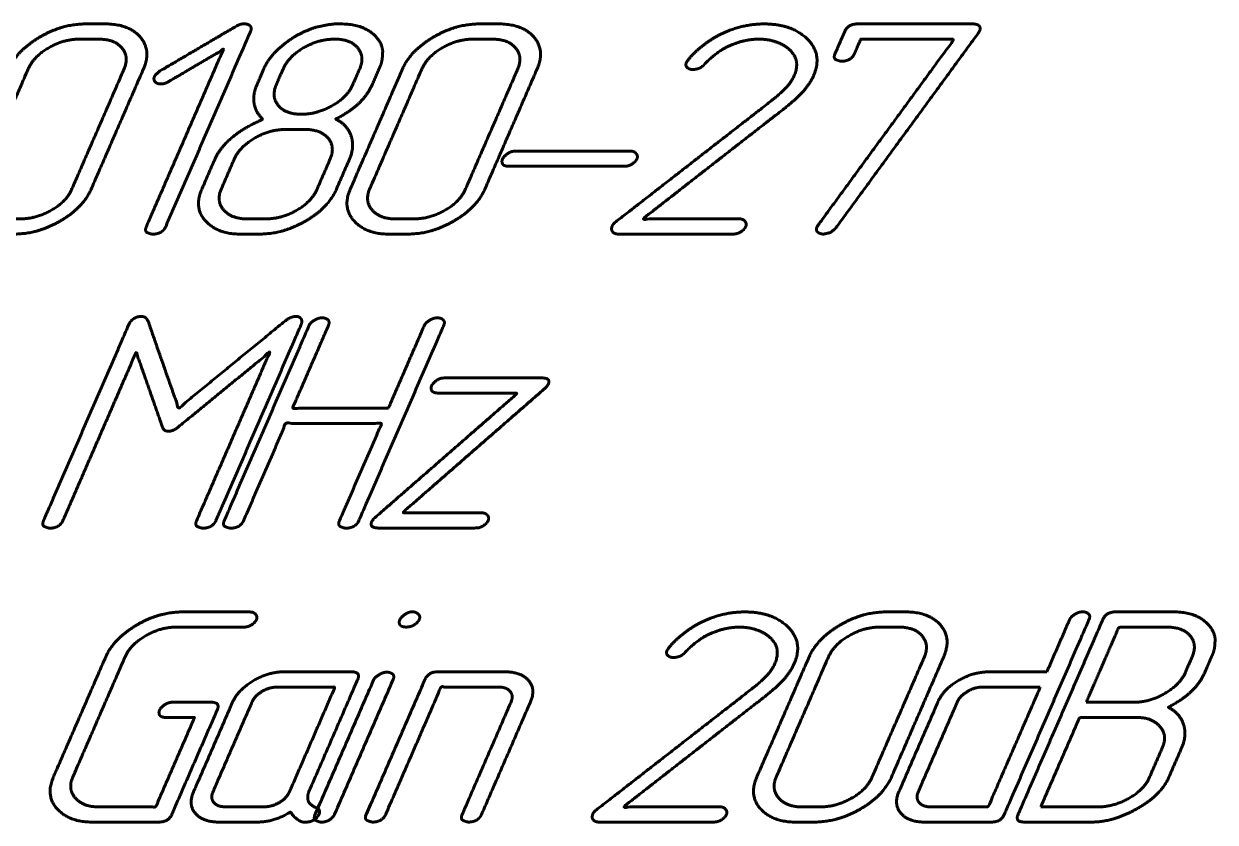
# Model space of a CAD drawing. Header units: millimetres. Extents: x 0 to 41.3, y 0 to 31.8.
# Drawn here: x 18.86 to 25.7, y 16.42 to 21 of the extents above; entities that cross this region are included whole.
import ezdxf

# ---------------------------------------------------------------- set-up
doc = ezdxf.new("R2010")
doc.units = ezdxf.units.MM
doc.linetypes.add('K5LT_BASIC', pattern=[0])

msp = doc.modelspace()

# ---------------------------------------------------------------- linework, layer by layer
at = {"color": 150, "linetype": 'K5LT_BASIC', "lineweight": 60, "true_color": 0x0080ff}
for points, knots in [([(19.2492, 20.0537), (19.2031, 19.9477), (19.073, 19.8714), (18.9429, 19.7951), (18.8051, 19.7951), (18.75, 19.7951), (18.6949, 19.7951), (18.5681, 19.7951), (18.4988, 19.8701), (18.4294, 19.9451), (18.4766, 20.0537), (18.6264, 20.3984), (18.7763, 20.7431), (18.8212, 20.8465), (18.9508, 20.9241), (19.0804, 21.0016), (19.2193, 21.0016), (19.2744, 21.0016), (19.3295, 21.0016), (19.4651, 21.0016), (19.5304, 20.9262), (19.5957, 20.8508), (19.5489, 20.7431), (19.399, 20.3984), (19.2492, 20.0537)], [0, 0, 0, 0.851516, 0.851516, 1.782446, 1.782446, 2.146649, 2.146649, 2.861052, 2.861052, 3.512169, 3.512169, 5.996207, 5.996207, 6.84029, 6.84029, 7.774675, 7.774675, 8.138877, 8.138877, 8.87049, 8.87049, 9.515961, 9.515961, 12, 12, 12]), ([(19.6765, 19.8376), (19.6675, 19.8169), (19.6467, 19.8049), (19.6266, 19.7945), (19.6022, 19.7945), (19.5922, 19.7945), (19.5678, 19.8048), (19.5557, 19.8152), (19.5654, 19.8376), (19.7865, 20.3463), (20.0076, 20.855), (19.85, 20.7624), (19.6923, 20.6698), (19.6702, 20.6569), (19.6494, 20.6569), (19.6263, 20.6569), (19.6155, 20.6698), (19.6047, 20.6828), (19.6126, 20.701), (19.6156, 20.708), (19.6419, 20.7304), (19.8629, 20.8603), (20.0839, 20.9902), (20.1046, 21.0023), (20.1266, 21.0023), (20.1486, 21.0023), (20.1606, 20.9906), (20.1726, 20.979), (20.1644, 20.96), (19.9204, 20.3988), (19.6765, 19.8376)], [0, 0, 0, 0.185337, 0.185337, 0.375092, 0.375092, 0.523527, 0.523527, 0.669178, 0.669178, 5.232309, 5.232309, 6.736706, 6.736706, 6.92309, 6.92309, 7.077308, 7.077308, 7.213631, 7.213631, 7.385171, 7.385171, 9.494057, 9.494057, 9.678558, 9.678558, 9.830245, 9.830245, 9.966382, 9.966382, 15, 15, 15]), ([(20.6568, 20.0537), (20.61, 19.946), (20.4806, 19.8705), (20.3513, 19.7951), (20.2133, 19.7951), (20.1581, 19.7951), (20.1029, 19.7951), (19.976, 19.7951), (19.9064, 19.8699), (19.8368, 19.9447), (19.8839, 20.0529), (19.9212, 20.1389), (19.9586, 20.2248), (19.9873, 20.2909), (20.0597, 20.3511), (20.1321, 20.4112), (20.2352, 20.4534), (20.1951, 20.4898), (20.1848, 20.5418), (20.1746, 20.5939), (20.2014, 20.6555), (20.2206, 20.6997), (20.2398, 20.744), (20.2832, 20.8438), (20.4149, 20.927), (20.4798, 20.9652), (20.5452, 20.9843), (20.5771, 20.9908), (20.6091, 20.9973), (20.6276, 20.9995), (20.6461, 21.0016), (20.6631, 21.0016), (20.6801, 21.0016), (20.8171, 21.0016), (20.8849, 20.9266), (20.9181, 20.8905), (20.9224, 20.8439), (20.9209, 20.8211), (20.9193, 20.7982), (20.9161, 20.7845), (20.9129, 20.7707), (20.9071, 20.7573), (20.9013, 20.744), (20.8822, 20.7), (20.8631, 20.6561), (20.8357, 20.5932), (20.7838, 20.5445), (20.7318, 20.4958), (20.6514, 20.4553), (20.7151, 20.4268), (20.7391, 20.3626), (20.7632, 20.2984), (20.7317, 20.226), (20.6942, 20.1399), (20.6568, 20.0537)], [0, 0, 0, 1.863497, 1.863497, 3.889611, 3.889611, 4.685819, 4.685819, 6.247215, 6.247215, 7.665441, 7.665441, 9.017015, 9.017015, 10.19434, 10.19434, 11.664571, 11.664571, 12.41158, 12.41158, 13.252465, 13.252465, 13.948555, 13.948555, 15.801986, 15.801986, 16.830429, 16.830429, 17.300634, 17.300634, 17.569358, 17.569358, 17.814781, 17.814781, 19.435252, 19.435252, 20.102425, 20.102425, 20.43272, 20.43272, 20.636923, 20.636923, 20.846999, 20.846999, 21.538274, 21.538274, 22.532208, 22.532208, 23.686676, 23.686676, 24.632272, 24.632272, 25.644431, 25.644431, 27, 27, 27]), ([(21.5087, 20.0537), (21.4627, 19.9477), (21.3325, 19.8714), (21.2024, 19.7951), (21.0646, 19.7951), (21.0095, 19.7951), (20.9544, 19.7951), (20.8277, 19.7951), (20.7583, 19.8701), (20.689, 19.9451), (20.7361, 20.0537), (20.886, 20.3984), (21.0358, 20.7431), (21.0808, 20.8465), (21.2104, 20.9241), (21.34, 21.0016), (21.4788, 21.0016), (21.5339, 21.0016), (21.5891, 21.0016), (21.7246, 21.0016), (21.7899, 20.9262), (21.8553, 20.8508), (21.8084, 20.7431), (21.6586, 20.3984), (21.5087, 20.0537)], [0, 0, 0, 0.851516, 0.851516, 1.782446, 1.782446, 2.146649, 2.146649, 2.861052, 2.861052, 3.512169, 3.512169, 5.996207, 5.996207, 6.84029, 6.84029, 7.774675, 7.774675, 8.138877, 8.138877, 8.87049, 8.87049, 9.515961, 9.515961, 12, 12, 12]), ([(22.9324, 19.7951), (22.6029, 19.7951), (22.2734, 19.7951), (22.2535, 19.7951), (22.2408, 19.8089), (22.2317, 19.8236), (22.2396, 19.8417), (22.2449, 19.8537), (22.2564, 19.8624), (22.7161, 20.2203), (23.1759, 20.5783), (23.1948, 20.5951), (23.2137, 20.6119), (23.2286, 20.627), (23.2434, 20.6421), (23.2702, 20.6731), (23.2845, 20.7058), (23.3223, 20.7928), (23.2576, 20.8531), (23.2297, 20.8807), (23.1827, 20.8975), (23.1357, 20.9143), (23.0803, 20.9143), (23.0039, 20.9143), (22.9235, 20.8812), (22.8432, 20.8481), (22.7674, 20.768), (22.7548, 20.7542), (22.7395, 20.7473), (22.7252, 20.7421), (22.7052, 20.7396), (22.6819, 20.7396), (22.6698, 20.7512), (22.6576, 20.7628), (22.6658, 20.7817), (22.6709, 20.7894), (22.6759, 20.7972), (22.7678, 20.902), (22.8888, 20.9544), (22.9966, 21.0016), (23.1114, 21.0016), (23.2692, 21.0016), (23.3573, 20.9173), (23.449, 20.8287), (23.3955, 20.7057), (23.3772, 20.6636), (23.3431, 20.6231), (23.3089, 20.5827), (23.2453, 20.5302), (22.8301, 20.2063), (22.4149, 19.8825), (22.6926, 19.8825), (22.9703, 19.8825), (22.9902, 19.8825), (23.0017, 19.8685), (23.0133, 19.8545), (23.0065, 19.8388), (22.9997, 19.8231), (22.9793, 19.8091), (22.9589, 19.7951), (22.9324, 19.7951)], [0, 0, 0, 3.321573, 3.321573, 3.50522, 3.50522, 3.677422, 3.677422, 3.813249, 3.813249, 9.686733, 9.686733, 9.941931, 9.941931, 10.155135, 10.155135, 10.538742, 10.538742, 11.351459, 11.351459, 11.793578, 11.793578, 12.318913, 12.318913, 13.131364, 13.131364, 14.110307, 14.110307, 14.286096, 14.286096, 14.463881, 14.463881, 14.656276, 14.656276, 14.822643, 14.822643, 14.915752, 14.915752, 16.26017, 16.26017, 17.414399, 17.414399, 18.757378, 18.757378, 19.921834, 19.921834, 20.416555, 20.416555, 21.097256, 21.097256, 26.40519, 26.40519, 29.204597, 29.204597, 29.383872, 29.383872, 29.544275, 29.544275, 29.749822, 29.749822, 30, 30, 30]), ([(24.3404, 20.9485), (23.9311, 20.3886), (23.5219, 19.8288), (23.5171, 19.8227), (23.4912, 19.8037), (23.4728, 19.7994), (23.4544, 19.7951), (23.4346, 19.7951), (23.4192, 19.8055), (23.4065, 19.8167), (23.4151, 19.8365), (23.4186, 19.8421), (23.4221, 19.8476), (23.8121, 20.381), (24.2021, 20.9143), (23.9341, 20.9143), (23.6661, 20.9143), (23.6478, 20.8721), (23.6294, 20.83), (23.6206, 20.8095), (23.5998, 20.7975), (23.5798, 20.7873), (23.5554, 20.7873), (23.5454, 20.7873), (23.521, 20.7977), (23.5088, 20.808), (23.5185, 20.8304), (23.5464, 20.8945), (23.5743, 20.9586), (23.5929, 21.0016), (23.6479, 21.0016), (23.9787, 21.0016), (24.3094, 21.0016), (24.3348, 21.0016), (24.3455, 20.9907), (24.3561, 20.9798), (24.3482, 20.9615), (24.3443, 20.955), (24.3404, 20.9485)], [0, 0, 0, 5.682581, 5.682581, 5.844982, 5.844982, 5.999789, 5.999789, 6.152221, 6.152221, 6.29063, 6.29063, 6.344671, 6.344671, 11.758523, 11.758523, 13.95431, 13.95431, 14.33124, 14.33124, 14.514285, 14.514285, 14.702775, 14.702775, 14.85063, 14.85063, 14.995456, 14.995456, 15.568392, 15.568392, 15.940932, 15.940932, 18.651282, 18.651282, 18.809444, 18.809444, 18.93807, 18.93807, 19, 19, 19]), ([(19.1384, 20.0544), (19.2879, 20.3984), (19.4374, 20.7424), (19.4681, 20.8129), (19.4253, 20.8636), (19.3826, 20.9143), (19.2914, 20.9143), (19.2364, 20.9143), (19.1815, 20.9143), (19.0904, 20.9143), (19.0042, 20.864), (18.9181, 20.8137), (18.8871, 20.7424), (18.7376, 20.3984), (18.5881, 20.0544), (18.5578, 19.9848), (18.602, 19.9336), (18.6462, 19.8825), (18.733, 19.8825), (18.7879, 19.8825), (18.8428, 19.8825), (18.9318, 19.8825), (19.019, 19.9315), (19.1063, 19.9805), (19.1384, 20.0544)], [0, 0, 0, 3.011925, 3.011925, 3.53038, 3.53038, 4.124524, 4.124524, 4.565588, 4.565588, 5.314025, 5.314025, 6.003394, 6.003394, 9.015319, 9.015319, 9.533639, 9.533639, 10.116591, 10.116591, 10.557656, 10.557656, 11.299798, 11.299798, 12, 12, 12]), ([(20.7513, 20.6547), (20.7704, 20.6987), (20.7896, 20.7427), (20.8207, 20.8143), (20.7787, 20.8643), (20.7368, 20.9143), (20.6457, 20.9143), (20.5545, 20.9143), (20.4682, 20.8647), (20.3819, 20.8152), (20.3504, 20.7427), (20.3312, 20.6987), (20.3121, 20.6547), (20.281, 20.5831), (20.323, 20.5331), (20.3649, 20.4831), (20.456, 20.4831), (20.545, 20.4831), (20.6322, 20.5322), (20.7194, 20.5814), (20.7513, 20.6547)], [0, 0, 0, 0.656245, 0.656245, 1.54084, 1.54084, 2.545446, 2.545446, 3.820166, 3.820166, 5.000562, 5.000562, 5.656808, 5.656808, 6.541379, 6.541379, 7.545986, 7.545986, 8.810744, 8.810744, 10, 10, 10]), ([(21.3979, 20.0544), (21.5474, 20.3984), (21.697, 20.7424), (21.7276, 20.8129), (21.6849, 20.8636), (21.6421, 20.9143), (21.5509, 20.9143), (21.496, 20.9143), (21.4411, 20.9143), (21.3499, 20.9143), (21.2638, 20.864), (21.1776, 20.8137), (21.1466, 20.7424), (20.9971, 20.3984), (20.8476, 20.0544), (20.8173, 19.9848), (20.8616, 19.9336), (20.9058, 19.8825), (20.9925, 19.8825), (21.0475, 19.8825), (21.1024, 19.8825), (21.1914, 19.8825), (21.2786, 19.9315), (21.3658, 19.9805), (21.3979, 20.0544)], [0, 0, 0, 3.011925, 3.011925, 3.53038, 3.53038, 4.124524, 4.124524, 4.565588, 4.565588, 5.314025, 5.314025, 6.003394, 6.003394, 9.015319, 9.015319, 9.533639, 9.533639, 10.116591, 10.116591, 10.557656, 10.557656, 11.299798, 11.299798, 12, 12, 12]), ([(20.5456, 20.0536), (20.5828, 20.1391), (20.62, 20.2246), (20.6508, 20.2957), (20.6093, 20.3457), (20.5678, 20.3957), (20.4742, 20.3957), (20.4192, 20.3957), (20.3642, 20.3957), (20.2728, 20.3957), (20.1866, 20.3457), (20.1005, 20.2957), (20.0696, 20.2246), (20.0325, 20.1391), (19.9953, 20.0536), (19.9652, 19.9843), (20.0096, 19.9334), (20.0541, 19.8825), (20.141, 19.8825), (20.1961, 19.8825), (20.2511, 19.8825), (20.3436, 19.8825), (20.429, 19.9321), (20.5144, 19.9817), (20.5456, 20.0536)], [0, 0, 0, 1.203278, 1.203278, 2.032982, 2.032982, 2.993084, 2.993084, 3.702974, 3.702974, 4.906126, 4.906126, 6.01025, 6.01025, 7.213528, 7.213528, 8.042857, 8.042857, 8.980916, 8.980916, 9.690806, 9.690806, 10.895405, 10.895405, 12, 12, 12]), ([(22.3077, 20.1841), (21.9771, 20.1841), (21.6465, 20.1841), (21.6212, 20.1841), (21.6111, 20.1963), (21.6028, 20.2103), (21.6104, 20.2277), (21.6146, 20.2373), (21.6357, 20.2544), (21.6569, 20.2714), (21.6845, 20.2714), (22.0151, 20.2714), (22.3456, 20.2714), (22.3655, 20.2714), (22.377, 20.2574), (22.3886, 20.2434), (22.3818, 20.2277), (22.375, 20.212), (22.3545, 20.1981), (22.3341, 20.1841), (22.3077, 20.1841)], [0, 0, 0, 4.028531, 4.028531, 4.2643, 4.2643, 4.463584, 4.463584, 4.689141, 4.689141, 5.00991, 5.00991, 9.038441, 9.038441, 9.255166, 9.255166, 9.449077, 9.449077, 9.697561, 9.697561, 10, 10, 10]), ([(19.965, 18.1497), (19.956, 18.129), (19.9351, 18.1169), (19.915, 18.1065), (19.8906, 18.1065), (19.8806, 18.1065), (19.8562, 18.1169), (19.8441, 18.1273), (19.8539, 18.1498), (20.0644, 18.6342), (20.2749, 19.1186), (20.0132, 18.904), (19.7514, 18.6895), (19.719, 18.6628), (19.6915, 18.6628), (19.6652, 18.6628), (19.6571, 18.6895), (19.5822, 18.9036), (19.5073, 19.1177), (19.2969, 18.6338), (19.0866, 18.1498), (19.0775, 18.129), (19.0567, 18.1169), (19.0366, 18.1065), (19.0122, 18.1065), (19.0022, 18.1065), (18.9778, 18.1169), (18.9656, 18.1272), (18.9754, 18.1497), (19.2193, 18.7109), (19.4633, 19.2721), (19.4734, 19.2955), (19.493, 19.3089), (19.5126, 19.3223), (19.5346, 19.3223), (19.55, 19.3223), (19.5595, 19.3162), (19.5635, 19.3153), (19.5755, 19.2947), (19.6628, 19.0449), (19.7502, 18.7951), (20.0552, 19.0449), (20.3603, 19.2947), (20.3943, 19.3223), (20.4251, 19.3223), (20.4449, 19.3223), (20.4537, 19.3084), (20.4626, 19.2946), (20.4528, 19.2721), (20.2089, 18.7109), (19.965, 18.1497)], [0, 0, 0, 0.145912, 0.145912, 0.295002, 0.295002, 0.411587, 0.411587, 0.526431, 0.526431, 3.94014, 3.94014, 6.127664, 6.127664, 6.343665, 6.343665, 6.496467, 6.496467, 7.962636, 7.962636, 11.373293, 11.373293, 11.519291, 11.519291, 11.668548, 11.668548, 11.785216, 11.785216, 11.899933, 11.899933, 15.854838, 15.854838, 16.009655, 16.009655, 16.152975, 16.152975, 16.236806, 16.236806, 16.324346, 16.324346, 18.034777, 18.034777, 20.583169, 20.583169, 20.815167, 20.815167, 20.922753, 20.922753, 21.045095, 21.045095, 25, 25, 25]), ([(20.9546, 18.7951), (21.058, 19.0331), (21.1615, 19.2711), (21.1675, 19.2849), (21.1905, 19.2996), (21.2136, 19.3143), (21.2358, 19.3143), (21.2558, 19.3143), (21.2687, 19.3031), (21.2816, 19.2919), (21.2726, 19.2712), (21.0289, 18.7104), (20.7851, 18.1496), (20.7761, 18.1289), (20.7553, 18.1168), (20.7352, 18.1065), (20.7108, 18.1065), (20.7008, 18.1065), (20.6764, 18.1168), (20.6642, 18.1271), (20.6739, 18.1495), (20.7953, 18.4286), (20.9166, 18.7078), (20.6414, 18.7078), (20.3663, 18.7078), (20.2449, 18.4286), (20.1236, 18.1495), (20.1146, 18.1289), (20.0939, 18.1168), (20.0738, 18.1065), (20.0493, 18.1065), (20.0393, 18.1065), (20.015, 18.1168), (20.0028, 18.1272), (20.0125, 18.1496), (20.2563, 18.7104), (20.5, 19.2712), (20.506, 19.285), (20.5291, 19.2996), (20.5521, 19.3143), (20.5743, 19.3143), (20.5943, 19.3143), (20.6072, 19.3031), (20.6201, 19.2919), (20.6111, 19.2711), (20.5077, 19.0331), (20.4042, 18.7951), (20.6794, 18.7951), (20.9546, 18.7951)], [0, 0, 0, 1.932405, 1.932405, 2.085899, 2.085899, 2.265497, 2.265497, 2.397783, 2.397783, 2.526943, 2.526943, 7.079858, 7.079858, 7.247499, 7.247499, 7.419204, 7.419204, 7.553556, 7.553556, 7.685019, 7.685019, 9.95124, 9.95124, 12.000047, 12.000047, 14.266269, 14.266269, 14.43347, 14.43347, 14.605175, 14.605175, 14.739527, 14.739527, 14.871358, 14.871358, 19.424273, 19.424273, 19.57754, 19.57754, 19.757037, 19.757037, 19.889324, 19.889324, 20.018788, 20.018788, 21.951193, 21.951193, 24, 24, 24]), ([(21.8495, 18.9059), (21.442, 18.5502), (21.0345, 18.1945), (21.2631, 18.1945), (21.4918, 18.1945), (21.5116, 18.1945), (21.5232, 18.1805), (21.5347, 18.1665), (21.5279, 18.1508), (21.5211, 18.1351), (21.5007, 18.1211), (21.4803, 18.1072), (21.4538, 18.1072), (21.1783, 18.1072), (20.9028, 18.1072), (20.8433, 18.1072), (20.8583, 18.1416), (20.8647, 18.1563), (20.8821, 18.1709), (21.2896, 18.5266), (21.6972, 18.8824), (21.4685, 18.8824), (21.2398, 18.8824), (21.2145, 18.8824), (21.2044, 18.8946), (21.1961, 18.9086), (21.2037, 18.926), (21.2079, 18.9356), (21.2291, 18.9527), (21.2502, 18.9697), (21.2778, 18.9697), (21.5533, 18.9697), (21.8288, 18.9697), (21.8883, 18.9697), (21.8733, 18.9353), (21.8669, 18.9206), (21.8495, 18.9059)], [0, 0, 0, 4.128524, 4.128524, 5.873596, 5.873596, 6.009324, 6.009324, 6.130766, 6.130766, 6.286384, 6.286384, 6.475793, 6.475793, 8.578335, 8.578335, 8.848514, 8.848514, 8.993727, 8.993727, 13.12225, 13.12225, 14.867322, 14.867322, 15.015111, 15.015111, 15.139936, 15.139936, 15.281197, 15.281197, 15.482085, 15.482085, 17.584627, 17.584627, 17.854806, 17.854806, 18, 18, 18]), ([(19.7111, 16.4622), (19.6924, 16.4192), (19.6373, 16.4192), (19.4441, 16.4192), (19.251, 16.4192), (19.124, 16.4192), (19.0546, 16.4941), (18.9851, 16.5691), (19.0322, 16.6777), (19.1821, 17.0224), (19.3319, 17.3671), (19.3769, 17.4706), (19.5066, 17.5481), (19.6363, 17.6257), (19.7754, 17.6257), (19.9685, 17.6257), (20.1617, 17.6257), (20.1816, 17.6257), (20.1931, 17.6117), (20.2047, 17.5977), (20.1979, 17.582), (20.1911, 17.5663), (20.1707, 17.5523), (20.1503, 17.5384), (20.1238, 17.5384), (19.9309, 17.5384), (19.7379, 17.5384), (19.6464, 17.5384), (19.5601, 17.488), (19.4737, 17.4377), (19.4427, 17.3664), (19.2932, 17.0224), (19.1437, 16.6785), (19.1134, 16.6088), (19.1578, 16.5576), (19.2021, 16.5065), (19.2891, 16.5065), (19.4542, 16.5065), (19.6193, 16.5065), (19.7308, 16.7631), (19.8424, 17.0198), (19.7602, 17.0198), (19.678, 17.0198), (19.6526, 17.0198), (19.6424, 17.032), (19.6342, 17.046), (19.6418, 17.0634), (19.6459, 17.073), (19.6672, 17.09), (19.6884, 17.1071), (19.7161, 17.1071), (19.8261, 17.1071), (19.9362, 17.1071), (19.9915, 17.1071), (19.9727, 17.064), (19.8419, 16.7631), (19.7111, 16.4622)], [0, 0, 0, 0.383213, 0.383213, 2.007189, 2.007189, 2.91725, 2.91725, 3.745812, 3.745812, 6.906069, 6.906069, 7.980322, 7.980322, 9.170398, 9.170398, 10.794374, 10.794374, 10.944142, 10.944142, 11.077963, 11.077963, 11.24941, 11.24941, 11.458083, 11.458083, 13.080321, 13.080321, 13.866156, 13.866156, 14.588627, 14.588627, 17.742037, 17.742037, 18.284892, 18.284892, 18.896401, 18.896401, 20.284531, 20.284531, 22.637465, 22.637465, 23.328663, 23.328663, 23.491797, 23.491797, 23.629318, 23.629318, 23.785132, 23.785132, 24.007019, 24.007019, 24.932323, 24.932323, 25.241145, 25.241145, 28, 28, 28]), ([(21.095, 17.6263), (21.1119, 17.6263), (21.1259, 17.6135), (21.14, 17.6007), (21.1319, 17.5822), (21.125, 17.5663), (21.1051, 17.5527), (21.0851, 17.539), (21.057, 17.539), (21.0301, 17.539), (21.0215, 17.5514), (21.0128, 17.5637), (21.0208, 17.5822), (21.025, 17.5919), (21.0466, 17.6091), (21.0681, 17.6263), (21.095, 17.6263)], [0, 0, 0, 0.853911, 0.853911, 1.711229, 1.711229, 2.71865, 2.71865, 3.981587, 3.981587, 4.954631, 4.954631, 5.760263, 5.760263, 6.694722, 6.694722, 8, 8, 8]), ([(22.8213, 16.4192), (22.4918, 16.4192), (22.1623, 16.4192), (22.1424, 16.4192), (22.1297, 16.4329), (22.1206, 16.4476), (22.1285, 16.4657), (22.1337, 16.4777), (22.1453, 16.4864), (22.605, 16.8444), (23.0647, 17.2023), (23.0837, 17.2191), (23.1026, 17.2359), (23.1174, 17.251), (23.1323, 17.2661), (23.1591, 17.2971), (23.1733, 17.3299), (23.2112, 17.4169), (23.1465, 17.4772), (23.1186, 17.5047), (23.0716, 17.5215), (23.0246, 17.5384), (22.9692, 17.5384), (22.8927, 17.5384), (22.8124, 17.5052), (22.7321, 17.4721), (22.6562, 17.392), (22.6436, 17.3782), (22.6284, 17.3713), (22.614, 17.3662), (22.5941, 17.3636), (22.5708, 17.3636), (22.5587, 17.3752), (22.5465, 17.3868), (22.5547, 17.4057), (22.5597, 17.4134), (22.5647, 17.4212), (22.6567, 17.526), (22.7777, 17.5784), (22.8854, 17.6257), (23.0002, 17.6257), (23.1581, 17.6257), (23.2462, 17.5414), (23.3379, 17.4527), (23.2844, 17.3297), (23.2661, 17.2876), (23.232, 17.2471), (23.1978, 17.2067), (23.1341, 17.1543), (22.719, 16.8304), (22.3038, 16.5065), (22.5815, 16.5065), (22.8592, 16.5065), (22.8791, 16.5065), (22.8906, 16.4925), (22.9022, 16.4785), (22.8954, 16.4628), (22.8885, 16.4471), (22.8681, 16.4331), (22.8477, 16.4192), (22.8213, 16.4192)], [0, 0, 0, 3.321573, 3.321573, 3.50522, 3.50522, 3.677422, 3.677422, 3.813249, 3.813249, 9.686733, 9.686733, 9.941931, 9.941931, 10.155135, 10.155135, 10.538742, 10.538742, 11.351459, 11.351459, 11.793578, 11.793578, 12.318913, 12.318913, 13.131364, 13.131364, 14.110307, 14.110307, 14.286096, 14.286096, 14.463881, 14.463881, 14.656276, 14.656276, 14.822643, 14.822643, 14.915752, 14.915752, 16.26017, 16.26017, 17.414399, 17.414399, 18.757378, 18.757378, 19.921834, 19.921834, 20.416555, 20.416555, 21.097256, 21.097256, 26.40519, 26.40519, 29.204597, 29.204597, 29.383872, 29.383872, 29.544275, 29.544275, 29.749822, 29.749822, 30, 30, 30]), ([(23.8424, 16.6777), (23.7963, 16.5717), (23.6662, 16.4954), (23.536, 16.4192), (23.3983, 16.4192), (23.3432, 16.4192), (23.2881, 16.4192), (23.1613, 16.4192), (23.092, 16.4941), (23.0226, 16.5691), (23.0698, 16.6777), (23.2196, 17.0224), (23.3695, 17.3671), (23.4144, 17.4706), (23.544, 17.5481), (23.6736, 17.6257), (23.8125, 17.6257), (23.8676, 17.6257), (23.9227, 17.6257), (24.0582, 17.6257), (24.1236, 17.5503), (24.1889, 17.4749), (24.142, 17.3671), (23.9922, 17.0224), (23.8424, 16.6777)], [0, 0, 0, 0.851516, 0.851516, 1.782446, 1.782446, 2.146649, 2.146649, 2.861052, 2.861052, 3.512169, 3.512169, 5.996207, 5.996207, 6.84029, 6.84029, 7.774675, 7.774675, 8.138877, 8.138877, 8.87049, 8.87049, 9.515961, 9.515961, 12, 12, 12]), ([(24.7346, 17.2817), (24.8001, 17.4325), (24.8657, 17.5832), (24.8717, 17.597), (24.8947, 17.6117), (24.9177, 17.6263), (24.94, 17.6263), (24.96, 17.6263), (24.9729, 17.6151), (24.9858, 17.6039), (24.9768, 17.5832), (24.7332, 17.0227), (24.4896, 16.4623), (24.4708, 16.4192), (24.4157, 16.4192), (24.2233, 16.4192), (24.031, 16.4192), (23.9395, 16.4192), (23.8965, 16.4701), (23.8536, 16.5209), (23.8844, 16.5917), (23.9968, 16.8504), (24.1093, 17.1092), (24.1408, 17.1817), (24.2264, 17.2317), (24.3119, 17.2817), (24.4055, 17.2817), (24.5701, 17.2817), (24.7346, 17.2817)], [0, 0, 0, 1.237935, 1.237935, 1.392893, 1.392893, 1.574399, 1.574399, 1.708223, 1.708223, 1.838968, 1.838968, 6.44088, 6.44088, 6.784117, 6.784117, 8.232798, 8.232798, 8.791752, 8.791752, 9.279429, 9.279429, 11.404019, 11.404019, 12.052605, 12.052605, 12.760831, 12.760831, 14, 14, 14]), ([(24.6053, 16.4192), (24.5502, 16.4192), (24.5689, 16.4622), (24.8124, 17.0224), (25.0559, 17.5826), (25.0746, 17.6257), (25.1299, 17.6257), (25.2959, 17.6257), (25.4619, 17.6257), (25.598, 17.6257), (25.6634, 17.5497), (25.6964, 17.5134), (25.7005, 17.4668), (25.6988, 17.4439), (25.6972, 17.421), (25.6939, 17.4072), (25.6907, 17.3934), (25.6849, 17.38), (25.6791, 17.3667), (25.6603, 17.3235), (25.6415, 17.2803), (25.6141, 17.2173), (25.5633, 17.1689), (25.5126, 17.1206), (25.4303, 17.0783), (25.4951, 17.0473), (25.5174, 16.9828), (25.5397, 16.9182), (25.5098, 16.8494), (25.4724, 16.7634), (25.435, 16.6773), (25.3901, 16.574), (25.2534, 16.4966), (25.1167, 16.4192), (24.9911, 16.4192), (24.7982, 16.4192), (24.6053, 16.4192)], [0, 0, 0, 0.337706, 0.337706, 5.962997, 5.962997, 6.383524, 6.383524, 7.912199, 7.912199, 8.935876, 8.935876, 9.361425, 9.361425, 9.572715, 9.572715, 9.703347, 9.703347, 9.837632, 9.837632, 10.271258, 10.271258, 10.901766, 10.901766, 11.645313, 11.645313, 12.256837, 12.256837, 12.886707, 12.886707, 13.750885, 13.750885, 14.950713, 14.950713, 16.223654, 16.223654, 18, 18, 18]), ([(23.7316, 16.6785), (23.8811, 17.0224), (24.0306, 17.3664), (24.0613, 17.4369), (24.0185, 17.4876), (23.9757, 17.5384), (23.8845, 17.5384), (23.8296, 17.5384), (23.7747, 17.5384), (23.6835, 17.5384), (23.5974, 17.488), (23.5113, 17.4377), (23.4802, 17.3664), (23.3307, 17.0224), (23.1812, 16.6785), (23.151, 16.6088), (23.1952, 16.5576), (23.2394, 16.5065), (23.3262, 16.5065), (23.3811, 16.5065), (23.436, 16.5065), (23.525, 16.5065), (23.6122, 16.5555), (23.6994, 16.6045), (23.7316, 16.6785)], [0, 0, 0, 3.011925, 3.011925, 3.53038, 3.53038, 4.124524, 4.124524, 4.565588, 4.565588, 5.314025, 5.314025, 6.003394, 6.003394, 9.015319, 9.015319, 9.533639, 9.533639, 10.116591, 10.116591, 10.557656, 10.557656, 11.299798, 11.299798, 12, 12, 12]), ([(24.9603, 17.1071), (25.0978, 17.1071), (25.2352, 17.1071), (25.3254, 17.1071), (25.4123, 17.1579), (25.4993, 17.2087), (25.5303, 17.2801), (25.549, 17.3232), (25.5677, 17.3662), (25.5988, 17.4376), (25.5575, 17.488), (25.5161, 17.5384), (25.4227, 17.5384), (25.2852, 17.5384), (25.1478, 17.5384), (25.0541, 17.3227), (24.9603, 17.1071)], [0, 0, 0, 1.255921, 1.255921, 2.107327, 2.107327, 2.896323, 2.896323, 3.325309, 3.325309, 3.915928, 3.915928, 4.595528, 4.595528, 5.851448, 5.851448, 8, 8, 8]), ([(20.5345, 16.5043), (20.5696, 16.494), (20.5565, 16.4639), (20.5483, 16.445), (20.5272, 16.4321), (20.5084, 16.4192), (20.4841, 16.4192), (20.4742, 16.4192), (20.4642, 16.4192), (20.4422, 16.4244), (20.4219, 16.4435), (20.4138, 16.4478), (20.3924, 16.4774), (20.3021, 16.4192), (20.2019, 16.4192), (20.0917, 16.4192), (19.9815, 16.4192), (19.889, 16.4192), (19.8469, 16.4692), (19.8047, 16.5192), (19.8362, 16.5917), (19.9487, 16.8504), (20.0612, 17.1092), (20.0893, 17.1739), (20.1756, 17.2278), (20.2618, 17.2817), (20.3566, 17.2817), (20.5496, 17.2817), (20.7425, 17.2817), (20.7976, 17.2817), (20.7789, 17.2387), (20.6388, 16.9162), (20.4986, 16.5937), (20.4874, 16.568), (20.4948, 16.5396), (20.5027, 16.5198), (20.5345, 16.5043)], [0, 0, 0, 0.310454, 0.310454, 0.561076, 0.561076, 0.821799, 0.821799, 0.935047, 0.935047, 1.216923, 1.216923, 1.474312, 1.474312, 2.626783, 2.626783, 3.884315, 3.884315, 4.73096, 4.73096, 5.474201, 5.474201, 8.694558, 8.694558, 9.648737, 9.648737, 10.740805, 10.740805, 12.94302, 12.94302, 13.361214, 13.361214, 17.374693, 17.374693, 17.690657, 17.690657, 18, 18, 18]), ([(20.9821, 17.2375), (20.8135, 16.8495), (20.6449, 16.4616), (20.6389, 16.4478), (20.6142, 16.4297), (20.5913, 16.4185), (20.5712, 16.4185), (20.561, 16.4185), (20.5363, 16.4288), (20.524, 16.4392), (20.5337, 16.4616), (20.7024, 16.8495), (20.871, 17.2375), (20.8759, 17.2487), (20.8995, 17.2642), (20.9231, 17.2797), (20.9455, 17.2797), (20.9657, 17.2797), (20.9784, 17.269), (20.9911, 17.2582), (20.9821, 17.2375)], [0, 0, 0, 4.20542, 4.20542, 4.427478, 4.427478, 4.650328, 4.650328, 4.831671, 4.831671, 5.007862, 5.007862, 9.213282, 9.213282, 9.409445, 9.409445, 9.654229, 9.654229, 9.829854, 9.829854, 10, 10, 10]), ([(21.4892, 16.4623), (21.4802, 16.4416), (21.4594, 16.4295), (21.4393, 16.4192), (21.4149, 16.4192), (21.4049, 16.4192), (21.3805, 16.4295), (21.3683, 16.4398), (21.3781, 16.4622), (21.5184, 16.7852), (21.6588, 17.1082), (21.6746, 17.1445), (21.6536, 17.1694), (21.6326, 17.1944), (21.5865, 17.1944), (21.4218, 17.1944), (21.2571, 17.1944), (21.098, 16.8283), (20.9388, 16.4622), (20.9299, 16.4416), (20.9091, 16.4295), (20.889, 16.4192), (20.8646, 16.4192), (20.8545, 16.4192), (20.8302, 16.4295), (20.818, 16.4399), (20.8277, 16.4623), (20.9964, 16.8504), (21.1651, 17.2386), (21.1839, 17.2817), (21.239, 17.2817), (21.432, 17.2817), (21.6249, 17.2817), (21.7164, 17.2817), (21.7593, 17.2321), (21.8023, 17.1825), (21.7704, 17.1092), (21.6298, 16.7857), (21.4892, 16.4623)], [0, 0, 0, 0.185856, 0.185856, 0.376192, 0.376192, 0.525123, 0.525123, 0.671179, 0.671179, 3.578036, 3.578036, 3.846405, 3.846405, 4.151641, 4.151641, 5.511041, 5.511041, 8.805589, 8.805589, 8.991308, 8.991308, 9.181645, 9.181645, 9.330575, 9.330575, 9.476712, 9.476712, 12.969922, 12.969922, 13.34625, 13.34625, 14.938699, 14.938699, 15.548705, 15.548705, 16.089021, 16.089021, 19, 19, 19]), ([(20.3869, 16.5925), (20.5177, 16.8934), (20.6485, 17.1944), (20.4838, 17.1944), (20.3191, 17.1944), (20.273, 17.1944), (20.2303, 17.1695), (20.1877, 17.1445), (20.172, 17.1084), (20.0598, 16.8504), (19.9477, 16.5925), (19.932, 16.5563), (19.953, 16.5314), (19.974, 16.5065), (20.0201, 16.5065), (20.1299, 16.5065), (20.2397, 16.5065), (20.2859, 16.5065), (20.3285, 16.5314), (20.3712, 16.5563), (20.3869, 16.5925)], [0, 0, 0, 2.897585, 2.897585, 4.351845, 4.351845, 4.763679, 4.763679, 5.142786, 5.142786, 7.62644, 7.62644, 7.91303, 7.91303, 8.239552, 8.239552, 9.209059, 9.209059, 9.620893, 9.620893, 10, 10, 10]), ([(24.6967, 17.1944), (24.5325, 17.1944), (24.3684, 17.1944), (24.3222, 17.1944), (24.2788, 17.169), (24.2354, 17.1437), (24.2201, 17.1084), (24.108, 16.8504), (23.9958, 16.5925), (23.9801, 16.5563), (24.0011, 16.5314), (24.0221, 16.5065), (24.0694, 16.5065), (24.2335, 16.5065), (24.3977, 16.5065), (24.5472, 16.8504), (24.6967, 17.1944)], [0, 0, 0, 1.147296, 1.147296, 1.476319, 1.476319, 1.776165, 1.776165, 3.742233, 3.742233, 3.969097, 3.969097, 4.2313, 4.2313, 5.378596, 5.378596, 8, 8, 8]), ([(24.6993, 16.5065), (24.864, 16.5065), (25.0288, 16.5065), (25.1178, 16.5065), (25.2049, 16.5553), (25.2921, 16.6042), (25.3241, 16.6779), (25.3614, 16.7636), (25.3986, 16.8492), (25.4277, 16.9161), (25.3832, 16.9679), (25.3387, 17.0198), (25.2519, 17.0198), (25.0872, 17.0198), (24.9224, 17.0198), (24.8108, 16.7631), (24.6993, 16.5065)], [0, 0, 0, 1.29417, 1.29417, 2.019508, 2.019508, 2.702734, 2.702734, 3.436562, 3.436562, 3.935368, 3.935368, 4.50776, 4.50776, 5.80193, 5.80193, 8, 8, 8])]:
    msp.add_open_spline(points, degree=2, knots=knots, dxfattribs=at)

doc.saveas('drawing.dxf')
